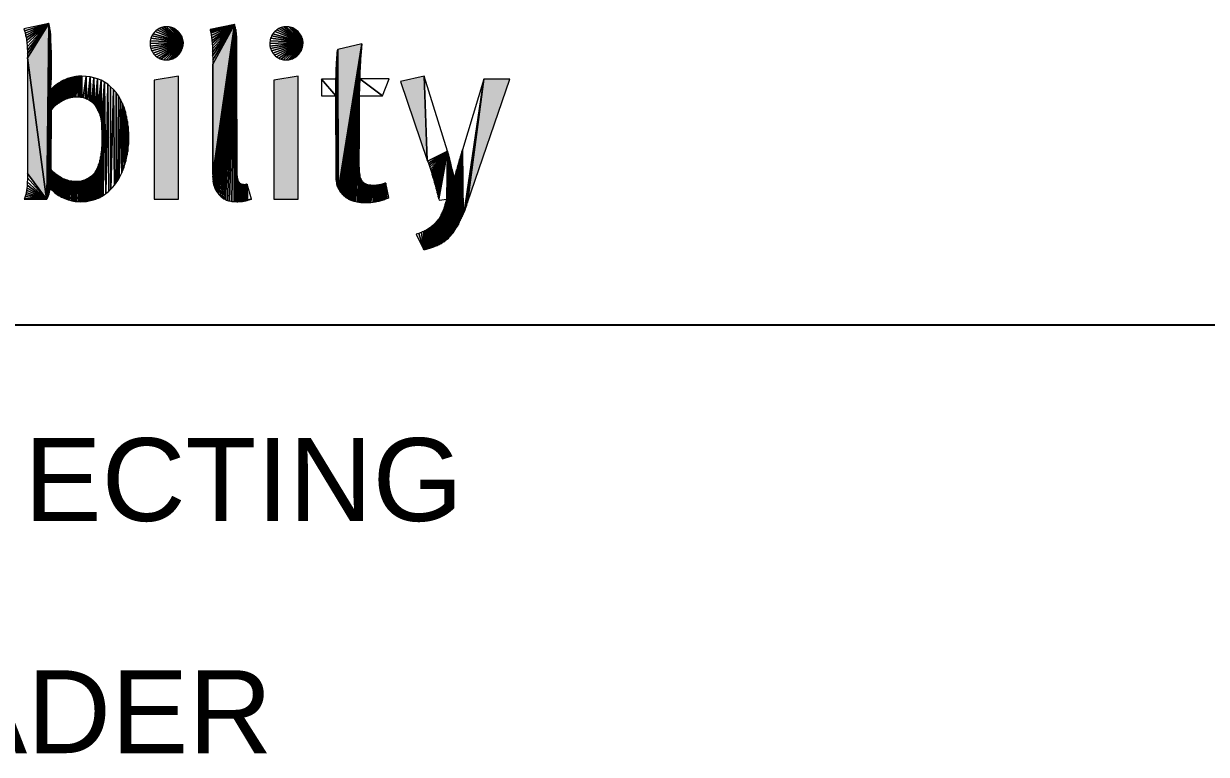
# Model space of a CAD drawing. Header units: inches. Extents: x 0 to 841, y 0 to 594.
# Drawn here: x 773.41 to 809.07, y 45.96 to 68 of the extents above; entities that cross this region are included whole.
import ezdxf

# ---------------------------------------------------------------- set-up
doc = ezdxf.new("R2010")
doc.units = ezdxf.units.IN
doc.header["$MEASUREMENT"] = 0
for name, color, linetype in [('BG 0', 7, 'Continuous'), ('BG Border', 7, 'Continuous'), ('FRAME', 7, 'Continuous')]:
    doc.layers.add(name, color=color, linetype=linetype)
doc.styles.add('Arial', font='arial.ttf')

msp = doc.modelspace()

# ---------------------------------------------------------------- hatches: boundary and pattern name
at = {"layer": 'BG 0', "linetype": 'Continuous'}
for points in [[(774.103, 62.701), (774.107, 62.708), (774.168, 67.997), (773.527, 66.966)], [(779.766, 67.975), (779.111, 66.779), (779.111, 63.49), (779.112, 63.446)], [(783.607, 67.384), (782.879, 67.218), (782.89, 63.047), (782.902, 63.021)], [(774.103, 62.701), (773.527, 66.966), (773.527, 63.551), (773.527, 63.48)], [(778.08, 66.412), (777.345, 66.296), (777.345, 62.701), (778.08, 62.701)], [(781.69, 66.412), (780.955, 66.296), (780.955, 62.701), (781.69, 62.701)], [(785.581, 63.883), (785.487, 66.412), (784.774, 66.253)], [(787.288, 66.318), (786.798, 62.6), (788.074, 66.318)]]:
    msp.add_hatch(color=7, dxfattribs=at).paths.add_polyline_path(points)

# ---------------------------------------------------------------- linework, layer by layer
at = {"layer": 'BG 0', "color": 7, "linetype": 'Continuous', "lineweight": 5}
for p, q in [((774.18, 67.924), (774.179, 62.914)), ((774.188, 67.873), (774.188, 62.95)), ((774.191, 62.96), (774.191, 67.856)), ((774.194, 67.84), (774.193, 62.976)), ((774.196, 62.994), (774.197, 67.824)), ((774.197, 67.824), (774.197, 63.006)), ((774.216, 67.697), (774.218, 66.001)), ((774.219, 66.001), (774.218, 67.681)), ((774.221, 66.007), (774.219, 67.665)), ((774.222, 66.015), (774.221, 67.644)), ((774.224, 66.023), (774.222, 67.622)), ((774.225, 66.033), (774.224, 67.6)), ((774.227, 66.044), (774.225, 67.578)), ((774.228, 66.056), (774.226, 67.556)), ((774.23, 66.069), (774.228, 67.534)), ((774.231, 66.084), (774.229, 67.512)), ((774.232, 66.099), (774.231, 67.49)), ((774.234, 66.116), (774.232, 67.468)), ((774.235, 66.134), (774.234, 67.445)), ((774.236, 66.151), (774.235, 67.423)), ((774.237, 66.169), (774.236, 67.4)), ((779.838, 62.629), (779.835, 67.423)), ((774.238, 66.188), (774.237, 67.376)), ((774.239, 66.206), (774.238, 67.352)), ((774.239, 66.225), (774.239, 67.327)), ((774.24, 66.244), (774.239, 67.302)), ((774.24, 66.264), (774.24, 67.277)), ((774.24, 66.283), (774.24, 67.251)), ((774.24, 66.303), (774.24, 67.224)), ((774.24, 67.197), (774.24, 66.306)), ((774.24, 67.197), (774.24, 66.312)), ((774.24, 67.197), (774.24, 66.319)), ((774.24, 67.197), (774.24, 66.325)), ((774.24, 67.197), (774.24, 66.332)), ((774.24, 67.197), (774.24, 66.339)), ((774.24, 67.197), (774.24, 66.346)), ((774.24, 67.197), (774.24, 66.353)), ((774.24, 67.197), (774.24, 66.359)), ((774.24, 67.197), (774.24, 66.365)), ((779.838, 62.629), (779.836, 67.308)), ((779.838, 62.629), (779.838, 67.186)), ((779.838, 62.629), (779.838, 67.058)), ((783.607, 67.384), (783.026, 62.848)), ((783.593, 67.276), (783.566, 66.912)), ((783.593, 67.276), (783.57, 66.963)), ((783.593, 67.269), (783.572, 66.988)), ((783.593, 67.269), (783.577, 67.038)), ((783.593, 67.269), (783.581, 67.087)), ((783.593, 67.269), (783.584, 67.135)), ((783.593, 67.269), (783.588, 67.181)), ((783.589, 67.203), (783.593, 67.269)), ((783.593, 67.262), (783.591, 67.226)), ((783.607, 67.384), (783.596, 67.298)), ((783.607, 67.384), (783.598, 67.312)), ((783.607, 67.384), (783.601, 67.326)), ((783.607, 67.384), (783.603, 67.34)), ((783.607, 67.384), (783.605, 67.354)), ((783.607, 67.384), (783.606, 67.366)), ((779.111, 63.49), (779.111, 66.779)), ((779.838, 62.629), (779.838, 66.923)), ((783.563, 66.861), (783.28, 62.676)), ((783.307, 62.667), (783.558, 66.783)), ((783.553, 66.714), (783.307, 62.667)), ((783.558, 66.783), (783.555, 66.736)), ((782.829, 63.455), (782.828, 66.367)), ((782.829, 66.433), (782.829, 63.455)), ((782.829, 63.455), (782.829, 66.388)), ((782.83, 66.48), (782.831, 63.393)), ((782.831, 66.53), (782.831, 63.393)), ((782.832, 66.582), (782.834, 63.334)), ((782.834, 66.634), (782.834, 63.334)), ((783.551, 66.67), (783.336, 62.658)), ((783.549, 66.626), (783.366, 62.649)), ((783.548, 66.604), (783.366, 62.649)), ((783.426, 62.634), (783.545, 66.538)), ((783.527, 65.821), (783.544, 66.472)), ((783.543, 66.43), (783.527, 65.821)), ((783.542, 66.39), (783.527, 65.821)), ((774.299, 66.076), (774.298, 65.46)), ((774.311, 66.087), (774.309, 65.472)), ((774.317, 66.093), (774.314, 65.481)), ((774.323, 66.099), (774.32, 65.488)), ((782.829, 63.455), (782.828, 65.821)), ((779.839, 63.607), (779.854, 62.629)), ((779.841, 63.561), (779.854, 62.629)), ((780.146, 62.669), (780.144, 63.155)), ((780.278, 62.708), (780.171, 62.676)), ((780.278, 62.708), (780.187, 62.681)), ((780.278, 62.708), (780.203, 62.685)), ((780.278, 62.708), (780.219, 62.69)), ((780.278, 62.708), (780.236, 62.695)), ((780.278, 62.708), (780.252, 62.7))]:
    msp.add_line(p, q, dxfattribs=at)
for points in [[(774.168, 67.997), (773.412, 67.838), (773.423, 67.809), (773.433, 67.778)], [(774.168, 67.997), (773.433, 67.778), (773.444, 67.746), (773.453, 67.712)], [(774.168, 67.997), (773.453, 67.712), (773.462, 67.678), (773.47, 67.642)], [(774.168, 67.997), (773.47, 67.642), (773.478, 67.605), (773.485, 67.566)], [(774.168, 67.997), (773.485, 67.566), (773.492, 67.526), (773.498, 67.485)], [(774.168, 67.997), (773.498, 67.485), (773.503, 67.442), (773.508, 67.397)], [(774.168, 67.997), (773.508, 67.397), (773.513, 67.351), (773.516, 67.302)], [(774.168, 67.997), (773.516, 67.302), (773.52, 67.251), (773.522, 67.198)], [(774.168, 67.997), (773.522, 67.198), (773.524, 67.143), (773.526, 67.086)], [(774.168, 67.997), (773.526, 67.086), (773.527, 67.027), (773.527, 66.966)], [(774.103, 62.701), (774.107, 62.708), (774.168, 67.997), (773.527, 66.966)], [(774.168, 67.997), (774.107, 62.708), (774.111, 62.715), (774.115, 62.722)], [(774.168, 67.997), (774.115, 62.722), (774.119, 62.729), (774.122, 62.735)], [(774.168, 67.997), (774.122, 62.735), (774.125, 62.742), (774.128, 62.748)], [(774.168, 67.997), (774.128, 62.748), (774.131, 62.754), (774.133, 62.76)], [(774.168, 67.997), (774.133, 62.76), (774.136, 62.766), (774.138, 62.772)], [(774.168, 67.997), (774.138, 62.772), (774.14, 62.777), (774.142, 62.783)], [(774.168, 67.997), (774.142, 62.783), (774.144, 62.789), (774.146, 62.795)], [(774.168, 67.997), (774.146, 62.795), (774.147, 62.8), (774.149, 62.806)], [(774.168, 67.997), (774.149, 62.806), (774.151, 62.812), (774.152, 62.818)], [(774.168, 67.997), (774.152, 62.818), (774.154, 62.823), (774.156, 62.828)], [(774.168, 67.997), (774.156, 62.828), (774.159, 62.832), (774.161, 62.837)], [(774.168, 67.997), (774.161, 62.837), (774.163, 62.842), (774.165, 62.847)], [(774.165, 62.847), (774.167, 62.852), (774.169, 62.857), (774.168, 67.997)], [(774.168, 67.997), (774.169, 62.857), (774.17, 62.863), (774.171, 67.978)], [(774.17, 62.863), (774.171, 62.868), (774.172, 62.874), (774.171, 67.978)], [(774.171, 67.978), (774.172, 62.874), (774.172, 62.88), (774.174, 67.96)], [(774.172, 62.88), (774.173, 62.885), (774.174, 62.891), (774.174, 67.96)], [(774.174, 67.96), (774.174, 62.891), (774.175, 62.897), (774.177, 67.942)], [(774.175, 62.897), (774.176, 62.903), (774.177, 62.908), (774.177, 67.942)], [(774.177, 67.942), (774.177, 62.908), (774.178, 62.914), (774.18, 67.924)], [(774.182, 67.907), (774.18, 67.924), (774.18, 62.92), (774.181, 62.926)], [(774.182, 67.907), (774.181, 62.926), (774.182, 62.932), (774.184, 62.936)], [(774.182, 67.907), (774.184, 62.936), (774.185, 67.889)], [(774.184, 62.936), (774.185, 62.94), (774.186, 62.945), (774.185, 67.889)], [(774.185, 67.889), (774.186, 62.945), (774.188, 62.95), (774.188, 67.873)], [(774.191, 67.856), (774.188, 67.873), (774.189, 62.955), (774.19, 62.96)], [(774.194, 67.84), (774.191, 67.856), (774.192, 62.971), (774.193, 62.976)], [(774.197, 67.824), (774.194, 67.84), (774.194, 62.988), (774.195, 62.994)], [(774.2, 67.808), (774.197, 67.824), (774.198, 63.013), (774.199, 63.019)], [(774.2, 67.808), (774.199, 63.019), (774.2, 63.026), (774.202, 67.792)], [(774.2, 63.026), (774.201, 63.033), (774.203, 63.04), (774.202, 67.792)], [(774.202, 67.792), (774.203, 63.04), (774.204, 63.047), (774.205, 67.776)], [(774.235, 63.01), (774.207, 67.76), (774.205, 67.776), (774.204, 63.047)], [(774.235, 63.01), (774.224, 66.007), (774.218, 66.001), (774.207, 67.76)], [(774.218, 66.001), (774.212, 67.729), (774.209, 67.744), (774.207, 67.76)], [(778.216, 67.44), (777.371, 67.755), (777.343, 67.725), (777.317, 67.694)], [(778.216, 67.44), (777.432, 67.808), (777.401, 67.783), (777.371, 67.755)], [(778.216, 67.44), (777.497, 67.85), (777.464, 67.831), (777.432, 67.808)], [(778.216, 67.44), (777.567, 67.879), (777.532, 67.866), (777.497, 67.85)], [(778.216, 67.44), (777.642, 67.897), (777.604, 67.89), (777.567, 67.879)], [(778.216, 67.44), (777.72, 67.903), (777.68, 67.901), (777.642, 67.897)], [(778.216, 67.44), (777.801, 67.897), (777.761, 67.901), (777.72, 67.903)], [(778.216, 67.44), (777.877, 67.879), (777.84, 67.89), (777.801, 67.897)], [(778.216, 67.44), (777.947, 67.85), (777.913, 67.866), (777.877, 67.879)], [(778.216, 67.44), (778.013, 67.808), (777.981, 67.831), (777.947, 67.85)], [(778.216, 67.44), (778.073, 67.755), (778.044, 67.783), (778.013, 67.808)], [(778.216, 67.44), (778.125, 67.694), (778.1, 67.725), (778.073, 67.755)], [(779.766, 67.975), (779.031, 67.817), (779.033, 67.811), (779.034, 67.805)], [(779.766, 67.975), (779.034, 67.805), (779.036, 67.799), (779.037, 67.793)], [(779.766, 67.975), (779.037, 67.793), (779.039, 67.788), (779.04, 67.782)], [(779.766, 67.975), (779.04, 67.782), (779.041, 67.776), (779.043, 67.77)], [(779.766, 67.975), (779.043, 67.77), (779.044, 67.765), (779.046, 67.759)], [(779.766, 67.975), (779.046, 67.759), (779.047, 67.753), (779.048, 67.748)], [(779.766, 67.975), (779.048, 67.748), (779.049, 67.742), (779.05, 67.737)], [(779.766, 67.975), (779.05, 67.737), (779.051, 67.732), (779.052, 67.727)], [(779.766, 67.975), (779.052, 67.727), (779.052, 67.722), (779.053, 67.717)], [(779.766, 67.975), (779.053, 67.717), (779.053, 67.713), (779.053, 67.708)], [(779.766, 67.975), (779.053, 67.708), (779.06, 67.672), (779.066, 67.635)], [(779.766, 67.975), (779.066, 67.635), (779.072, 67.598), (779.078, 67.56)], [(779.766, 67.975), (779.078, 67.56), (779.083, 67.522), (779.087, 67.483)], [(779.766, 67.975), (779.087, 67.483), (779.091, 67.444), (779.095, 67.404)], [(779.766, 67.975), (779.095, 67.404), (779.097, 67.364), (779.1, 67.323)], [(779.766, 67.975), (779.1, 67.323), (779.102, 67.281), (779.104, 67.236)], [(779.766, 67.975), (779.104, 67.236), (779.105, 67.188), (779.107, 67.137)], [(779.766, 67.975), (779.107, 67.137), (779.108, 67.084), (779.109, 67.029)], [(779.766, 67.975), (779.109, 67.029), (779.11, 66.97), (779.11, 66.909)], [(779.766, 67.975), (779.11, 66.909), (779.11, 66.845), (779.111, 66.779)], [(779.766, 67.975), (779.111, 66.779), (779.111, 63.49), (779.112, 63.446)], [(779.766, 67.975), (779.112, 63.446), (779.113, 63.404), (779.115, 63.364)], [(779.766, 67.975), (779.115, 63.364), (779.117, 63.327), (779.12, 63.292)], [(779.766, 67.975), (779.12, 63.292), (779.123, 63.259), (779.127, 63.228)], [(779.766, 67.975), (779.127, 63.228), (779.131, 63.199), (779.136, 63.173)], [(779.766, 67.975), (779.136, 63.173), (779.141, 63.148), (779.147, 63.124)], [(779.766, 67.975), (779.147, 63.124), (779.154, 63.1), (779.161, 63.077)], [(779.766, 67.975), (779.161, 63.077), (779.169, 63.055), (779.178, 63.033)], [(779.766, 67.975), (779.178, 63.033), (779.187, 63.012), (779.197, 62.992)], [(779.766, 67.975), (779.197, 62.992), (779.207, 62.972), (779.219, 62.953)], [(779.766, 67.975), (779.219, 62.953), (779.222, 62.95), (779.224, 62.948)], [(779.766, 67.975), (779.224, 62.948), (779.227, 62.945), (779.229, 62.942)], [(779.766, 67.975), (779.229, 62.942), (779.231, 62.94), (779.233, 62.937)], [(779.766, 67.975), (779.233, 62.937), (779.235, 62.935), (779.237, 62.932)], [(779.766, 67.975), (779.237, 62.932), (779.239, 62.93), (779.24, 62.928)], [(779.766, 67.975), (779.24, 62.928), (779.242, 62.926), (779.243, 62.923)], [(779.766, 67.975), (779.243, 62.923), (779.245, 62.921), (779.246, 62.919)], [(779.766, 67.975), (779.246, 62.919), (779.248, 62.916), (779.249, 62.914)], [(779.766, 67.975), (779.249, 62.914), (779.25, 62.911), (779.252, 62.908)], [(779.766, 67.975), (779.252, 62.908), (779.253, 62.906), (779.255, 62.903)], [(779.766, 67.975), (779.255, 62.903), (779.277, 62.873), (779.299, 62.846)], [(779.766, 67.975), (779.299, 62.846), (779.322, 62.82), (779.346, 62.796)], [(779.766, 67.975), (779.346, 62.796), (779.37, 62.774), (779.395, 62.754)], [(779.766, 67.975), (779.395, 62.754), (779.42, 62.735), (779.446, 62.718)], [(779.766, 67.975), (779.446, 62.718), (779.473, 62.703), (779.5, 62.69)], [(779.766, 67.975), (779.5, 62.69), (779.528, 62.679), (779.557, 62.668)], [(779.766, 67.975), (779.557, 62.668), (779.588, 62.659), (779.62, 62.651)], [(779.766, 67.975), (779.62, 62.651), (779.653, 62.644), (779.687, 62.639)], [(779.766, 67.975), (779.687, 62.639), (779.723, 62.634), (779.76, 62.631)], [(779.799, 62.63), (779.766, 67.975), (779.76, 62.631)], [(779.799, 62.63), (779.787, 67.9), (779.777, 67.938), (779.766, 67.975)], [(779.799, 62.63), (779.804, 67.818), (779.796, 67.859), (779.787, 67.9)], [(779.838, 62.629), (779.804, 67.818), (779.799, 62.63)], [(779.838, 62.629), (779.817, 67.729), (779.811, 67.774), (779.804, 67.818)], [(781.825, 67.44), (780.98, 67.755), (780.952, 67.725), (780.927, 67.694)], [(781.825, 67.44), (781.042, 67.808), (781.01, 67.783), (780.98, 67.755)], [(781.825, 67.44), (781.107, 67.85), (781.074, 67.831), (781.042, 67.808)], [(781.825, 67.44), (781.177, 67.879), (781.142, 67.866), (781.107, 67.85)], [(781.825, 67.44), (781.251, 67.897), (781.214, 67.89), (781.177, 67.879)], [(781.825, 67.44), (781.33, 67.903), (781.29, 67.901), (781.251, 67.897)], [(781.825, 67.44), (781.411, 67.897), (781.371, 67.901), (781.33, 67.903)], [(781.825, 67.44), (781.487, 67.879), (781.449, 67.89), (781.411, 67.897)], [(781.825, 67.44), (781.557, 67.85), (781.523, 67.866), (781.487, 67.879)], [(781.825, 67.44), (781.623, 67.808), (781.59, 67.831), (781.557, 67.85)], [(781.825, 67.44), (781.683, 67.755), (781.653, 67.783), (781.623, 67.808)], [(781.825, 67.44), (781.735, 67.694), (781.71, 67.725), (781.683, 67.755)], [(774.218, 66.001), (774.215, 67.697), (774.214, 67.713), (774.212, 67.729)], [(778.216, 67.44), (777.229, 67.48), (777.224, 67.44), (777.223, 67.399)], [(778.216, 67.44), (777.223, 67.399), (777.224, 67.359), (777.229, 67.32)], [(778.216, 67.44), (777.247, 67.556), (777.236, 67.518), (777.229, 67.48)], [(778.216, 67.44), (777.229, 67.32), (777.236, 67.282), (777.246, 67.246)], [(778.216, 67.44), (777.246, 67.246), (777.259, 67.21), (777.275, 67.176)], [(778.216, 67.44), (777.276, 67.627), (777.26, 67.592), (777.247, 67.556)], [(778.216, 67.44), (777.275, 67.176), (777.294, 67.143), (777.315, 67.11)], [(778.216, 67.44), (777.317, 67.694), (777.295, 67.661), (777.276, 67.627)], [(778.216, 67.44), (777.315, 67.11), (777.34, 67.079), (777.367, 67.049)], [(778.216, 67.44), (777.367, 67.049), (777.396, 67.021), (777.427, 66.996)], [(778.216, 67.44), (777.427, 66.996), (777.459, 66.974), (777.492, 66.955)], [(778.216, 67.44), (777.492, 66.955), (777.526, 66.938), (777.561, 66.925)], [(778.216, 67.44), (777.561, 66.925), (777.597, 66.915), (777.634, 66.907)], [(778.216, 67.44), (777.634, 66.907), (777.673, 66.903), (777.713, 66.901)], [(778.216, 67.44), (777.713, 66.901), (777.754, 66.903), (777.794, 66.907)], [(778.216, 67.44), (777.794, 66.907), (777.833, 66.915), (777.87, 66.925)], [(778.216, 67.44), (777.87, 66.925), (777.906, 66.938), (777.942, 66.955)], [(778.216, 67.44), (777.942, 66.955), (777.975, 66.974), (778.008, 66.996)], [(778.216, 67.44), (778.008, 66.996), (778.039, 67.021), (778.069, 67.049)], [(778.216, 67.44), (778.069, 67.049), (778.098, 67.079), (778.123, 67.11)], [(778.216, 67.44), (778.123, 67.11), (778.145, 67.143), (778.164, 67.176)], [(778.216, 67.44), (778.165, 67.627), (778.147, 67.661), (778.125, 67.694)], [(778.216, 67.44), (778.164, 67.176), (778.18, 67.21), (778.194, 67.246)], [(778.216, 67.44), (778.194, 67.556), (778.181, 67.592), (778.165, 67.627)], [(778.216, 67.44), (778.211, 67.48), (778.204, 67.518), (778.194, 67.556)], [(778.216, 67.44), (778.194, 67.246), (778.204, 67.282), (778.211, 67.32)], [(778.216, 67.44), (778.211, 67.32), (778.216, 67.359), (778.217, 67.399)], [(779.838, 62.629), (779.826, 67.634), (779.822, 67.682), (779.817, 67.729)], [(779.838, 62.629), (779.831, 67.532), (779.829, 67.584), (779.826, 67.634)], [(779.838, 62.629), (779.834, 67.423), (779.833, 67.478), (779.831, 67.532)], [(781.825, 67.44), (780.839, 67.48), (780.834, 67.44), (780.833, 67.399)], [(781.825, 67.44), (780.833, 67.399), (780.834, 67.359), (780.838, 67.32)], [(781.825, 67.44), (780.838, 67.32), (780.846, 67.282), (780.856, 67.246)], [(781.825, 67.44), (780.856, 67.556), (780.846, 67.518), (780.839, 67.48)], [(781.825, 67.44), (780.886, 67.627), (780.87, 67.592), (780.856, 67.556)], [(781.825, 67.44), (780.856, 67.246), (780.869, 67.21), (780.885, 67.176)], [(781.825, 67.44), (780.885, 67.176), (780.903, 67.143), (780.925, 67.11)], [(781.825, 67.44), (780.927, 67.694), (780.905, 67.661), (780.886, 67.627)], [(781.825, 67.44), (780.925, 67.11), (780.949, 67.079), (780.977, 67.049)], [(781.825, 67.44), (780.977, 67.049), (781.006, 67.021), (781.037, 66.996)], [(781.825, 67.44), (781.037, 66.996), (781.068, 66.974), (781.101, 66.955)], [(781.825, 67.44), (781.101, 66.955), (781.135, 66.938), (781.17, 66.925)], [(781.825, 67.44), (781.17, 66.925), (781.207, 66.915), (781.244, 66.907)], [(781.825, 67.44), (781.244, 66.907), (781.283, 66.903), (781.323, 66.901)], [(781.825, 67.44), (781.323, 66.901), (781.364, 66.903), (781.404, 66.907)], [(781.825, 67.44), (781.404, 66.907), (781.442, 66.915), (781.48, 66.925)], [(781.825, 67.44), (781.48, 66.925), (781.516, 66.938), (781.551, 66.955)], [(781.825, 67.44), (781.551, 66.955), (781.585, 66.974), (781.618, 66.996)], [(781.825, 67.44), (781.618, 66.996), (781.649, 67.021), (781.679, 67.049)], [(781.825, 67.44), (781.679, 67.049), (781.707, 67.079), (781.732, 67.11)], [(781.825, 67.44), (781.732, 67.11), (781.755, 67.143), (781.774, 67.176)], [(781.825, 67.44), (781.775, 67.627), (781.756, 67.661), (781.735, 67.694)], [(781.825, 67.44), (781.774, 67.176), (781.79, 67.21), (781.803, 67.246)], [(781.825, 67.44), (781.804, 67.556), (781.791, 67.592), (781.775, 67.627)], [(781.825, 67.44), (781.803, 67.246), (781.814, 67.282), (781.821, 67.32)], [(781.825, 67.44), (781.821, 67.48), (781.814, 67.518), (781.804, 67.556)], [(781.825, 67.44), (781.821, 67.32), (781.825, 67.359), (781.827, 67.399)], [(782.858, 63.144), (782.859, 67.048), (782.857, 67.028), (782.856, 67.007)], [(782.868, 63.107), (782.86, 67.069), (782.859, 67.048), (782.858, 63.144)], [(782.868, 63.107), (782.864, 67.108), (782.862, 67.089), (782.86, 67.069)], [(782.868, 63.107), (782.868, 67.146), (782.866, 67.128), (782.864, 67.108)], [(782.878, 63.075), (782.871, 67.165), (782.868, 67.146), (782.868, 63.107)], [(782.878, 63.075), (782.876, 67.201), (782.873, 67.183), (782.871, 67.165)], [(782.878, 63.075), (782.89, 63.047), (782.879, 67.218), (782.876, 67.201)], [(783.607, 67.384), (782.879, 67.218), (782.89, 63.047), (782.902, 63.021)], [(783.607, 67.384), (782.902, 63.021), (782.915, 62.997), (782.929, 62.973)], [(783.607, 67.384), (782.929, 62.973), (782.944, 62.95), (782.959, 62.928)], [(783.607, 67.384), (782.959, 62.928), (782.975, 62.907), (782.991, 62.886)], [(783.607, 67.384), (782.991, 62.886), (783.008, 62.867), (783.026, 62.848)], [(783.595, 67.291), (783.026, 62.848), (783.045, 62.831), (783.047, 62.828)], [(783.595, 67.291), (783.047, 62.828), (783.05, 62.825), (783.053, 62.822)], [(783.595, 67.291), (783.053, 62.822), (783.057, 62.819), (783.06, 62.816)], [(783.595, 67.291), (783.06, 62.816), (783.063, 62.813), (783.066, 62.81)], [(783.595, 67.291), (783.066, 62.81), (783.07, 62.808), (783.073, 62.805)], [(783.595, 67.291), (783.073, 62.805), (783.077, 62.802), (783.081, 62.799)], [(783.595, 67.291), (783.081, 62.799), (783.084, 62.796), (783.087, 62.793)], [(783.595, 67.291), (783.087, 62.793), (783.091, 62.79)], [(783.594, 67.283), (783.595, 67.291), (783.091, 62.79), (783.094, 62.787)], [(783.594, 67.283), (783.094, 62.787), (783.097, 62.785), (783.1, 62.782)], [(783.594, 67.283), (783.1, 62.782), (783.103, 62.779), (783.106, 62.776)], [(783.594, 67.283), (783.106, 62.776), (783.109, 62.773), (783.126, 62.759)], [(783.594, 67.283), (783.126, 62.759), (783.144, 62.745), (783.163, 62.732)], [(783.594, 67.283), (783.163, 62.732), (783.184, 62.72)], [(783.593, 67.276), (783.594, 67.283), (783.184, 62.72), (783.206, 62.708)], [(783.593, 67.276), (783.206, 62.708), (783.229, 62.697), (783.566, 66.912)], [(774.103, 62.701), (773.527, 66.966), (773.527, 63.551), (773.527, 63.48)], [(782.838, 63.28), (782.836, 66.687), (782.835, 66.661), (782.834, 66.634)], [(782.838, 63.28), (782.839, 66.741), (782.838, 66.714), (782.836, 66.687)], [(782.844, 63.231), (782.839, 66.741), (782.838, 63.28)], [(782.844, 63.231), (782.841, 66.795), (782.84, 66.768), (782.839, 66.741)], [(782.844, 63.231), (782.844, 66.842), (782.843, 66.822), (782.841, 66.795)], [(782.85, 63.185), (782.846, 66.863), (782.844, 66.842), (782.844, 63.231)], [(782.85, 63.185), (782.849, 66.904), (782.847, 66.883), (782.846, 66.863)], [(782.85, 63.185), (782.851, 66.945), (782.85, 66.924), (782.849, 66.904)], [(782.858, 63.144), (782.853, 66.965), (782.851, 66.945), (782.85, 63.185)], [(782.858, 63.144), (782.856, 67.007), (782.854, 66.986), (782.853, 66.965)], [(783.566, 66.912), (783.229, 62.697), (783.254, 62.686), (783.564, 66.886)], [(783.28, 62.676), (783.562, 66.861), (783.564, 66.886), (783.254, 62.686)], [(783.558, 66.783), (783.559, 66.809), (783.28, 62.676), (783.307, 62.667)], [(783.551, 66.67), (783.552, 66.692), (783.307, 62.667), (783.336, 62.658)], [(774.691, 66.324), (774.69, 65.729), (774.709, 65.737), (774.73, 66.339)], [(774.709, 65.737), (774.73, 65.744), (774.75, 65.751), (774.73, 66.339)], [(774.73, 66.339), (774.75, 65.751), (774.77, 65.757), (774.769, 66.353)], [(774.769, 66.353), (774.77, 65.757), (774.791, 65.763), (774.81, 66.365)], [(774.81, 66.365), (774.791, 65.763), (774.812, 65.769)], [(774.851, 66.376), (774.81, 66.365), (774.812, 65.769), (774.834, 65.773)], [(774.851, 66.376), (774.834, 65.773), (774.855, 65.778), (774.893, 66.386)], [(774.855, 65.778), (774.877, 65.782), (774.898, 65.785), (774.893, 66.386)], [(774.893, 66.386), (774.898, 65.785), (774.921, 65.787), (774.935, 66.394)], [(774.935, 66.394), (774.921, 65.787), (774.943, 65.789)], [(774.979, 66.4), (774.935, 66.394), (774.943, 65.789), (774.965, 65.791)], [(774.979, 66.4), (774.965, 65.791), (774.988, 65.792), (775.024, 66.405)], [(774.988, 65.792), (775.011, 65.792), (775.051, 65.791), (775.024, 66.405)], [(775.024, 66.405), (775.051, 65.791), (775.09, 65.788), (775.069, 66.409)], [(775.069, 66.409), (775.09, 65.788), (775.128, 65.784), (775.115, 66.411)], [(775.115, 66.411), (775.128, 65.784), (775.166, 65.777), (775.162, 66.412)], [(775.291, 66.407), (775.162, 66.412), (775.166, 65.777), (775.203, 65.769)], [(775.291, 66.407), (775.203, 65.769), (775.239, 65.759), (775.274, 65.748)], [(775.291, 66.407), (775.274, 65.748), (775.308, 65.734)], [(775.414, 66.392), (775.291, 66.407), (775.308, 65.734), (775.342, 65.719)], [(775.414, 66.392), (775.342, 65.719), (775.375, 65.702), (775.407, 65.683)], [(775.414, 66.392), (775.407, 65.683), (775.437, 65.662)], [(775.531, 66.367), (775.414, 66.392), (775.437, 65.662), (775.466, 65.639)], [(775.531, 66.367), (775.466, 65.639), (775.494, 65.614), (775.52, 65.587)], [(775.531, 66.367), (775.52, 65.587), (775.545, 65.559)], [(775.642, 66.333), (775.531, 66.367), (775.545, 65.559), (775.568, 65.528)], [(775.642, 66.333), (775.568, 65.528), (775.59, 65.495), (775.611, 65.461)], [(775.642, 66.333), (775.611, 65.461), (775.631, 65.424), (775.634, 65.419)], [(775.642, 66.333), (775.634, 65.419), (775.636, 65.413), (775.639, 65.408)], [(775.642, 66.333), (775.639, 65.408), (775.642, 65.403), (775.644, 65.397)], [(775.749, 66.288), (775.642, 66.333), (775.644, 65.397), (775.647, 65.392)], [(778.08, 66.412), (777.345, 66.296), (777.345, 62.701), (778.08, 62.701)], [(781.69, 66.412), (780.955, 66.296), (780.955, 62.701), (781.69, 62.701)], [(782.831, 63.393), (782.829, 66.433), (782.829, 63.455)], [(782.834, 63.334), (782.831, 66.53), (782.831, 63.393)], [(782.838, 63.28), (782.834, 66.634), (782.834, 63.334)], [(783.549, 66.626), (783.55, 66.648), (783.336, 62.658), (783.366, 62.649)], [(783.396, 62.642), (783.546, 66.56), (783.547, 66.582), (783.366, 62.649)], [(783.426, 62.634), (783.545, 66.538), (783.546, 66.56), (783.396, 62.642)], [(783.527, 65.821), (783.543, 66.472), (783.544, 66.494), (783.426, 62.634)], [(783.527, 65.821), (784.233, 65.821), (783.542, 66.332), (783.542, 66.351)], [(783.542, 66.332), (784.233, 65.821), (784.435, 66.332)], [(785.581, 63.883), (785.487, 66.412), (784.774, 66.253)], [(786.186, 64.149), (785.487, 66.412), (785.581, 63.883), (785.592, 63.851)], [(774.235, 63.01), (774.236, 66.018), (774.23, 66.012), (774.224, 66.007)], [(774.24, 65.388), (774.236, 66.018), (774.235, 63.01), (774.24, 63.594)], [(774.244, 65.393), (774.242, 66.024), (774.236, 66.018), (774.24, 65.388)], [(774.248, 65.397), (774.248, 66.03), (774.242, 66.024), (774.244, 65.393)], [(774.254, 66.035), (774.248, 66.03), (774.248, 65.397), (774.252, 65.401)], [(774.254, 66.035), (774.252, 65.401), (774.256, 65.405), (774.261, 66.041)], [(774.256, 65.405), (774.259, 65.409), (774.262, 65.413), (774.261, 66.041)], [(774.261, 66.041), (774.262, 65.413), (774.265, 65.417), (774.267, 66.047)], [(774.267, 66.047), (774.265, 65.417), (774.268, 65.421)], [(774.273, 66.053), (774.267, 66.047), (774.268, 65.421), (774.27, 65.424)], [(774.273, 66.053), (774.27, 65.424), (774.273, 65.428), (774.275, 65.432)], [(774.28, 66.058), (774.273, 66.053), (774.275, 65.432), (774.277, 65.435)], [(774.28, 66.058), (774.277, 65.435), (774.279, 65.439), (774.282, 65.442)], [(774.28, 66.058), (774.282, 65.442), (774.286, 66.064)], [(774.282, 65.442), (774.284, 65.445), (774.287, 65.448), (774.286, 66.064)], [(774.286, 66.064), (774.287, 65.448), (774.289, 65.452), (774.293, 66.07)], [(774.289, 65.452), (774.292, 65.455), (774.295, 65.458), (774.293, 66.07)], [(774.293, 66.07), (774.295, 65.458), (774.298, 65.46), (774.299, 66.076)], [(774.305, 66.082), (774.299, 66.076), (774.299, 65.462), (774.301, 65.464)], [(774.305, 66.082), (774.301, 65.464), (774.302, 65.465), (774.304, 65.467)], [(774.304, 65.467), (774.305, 65.469), (774.306, 65.47), (774.305, 66.082)], [(774.305, 66.082), (774.306, 65.47), (774.308, 65.472), (774.311, 66.087)], [(774.309, 65.474), (774.311, 65.476), (774.312, 65.478), (774.311, 66.087)], [(774.311, 66.087), (774.312, 65.478), (774.314, 65.481), (774.317, 66.093)], [(774.315, 65.483), (774.316, 65.485), (774.318, 65.487), (774.317, 66.093)], [(774.317, 66.093), (774.318, 65.487), (774.319, 65.488), (774.323, 66.099)], [(774.321, 65.49), (774.322, 65.492), (774.324, 65.493), (774.323, 66.099)], [(774.323, 66.099), (774.324, 65.493), (774.325, 65.495), (774.329, 66.105)], [(774.325, 65.495), (774.327, 65.497), (774.331, 65.501), (774.329, 66.105)], [(774.329, 66.105), (774.331, 65.501), (774.335, 65.505), (774.335, 66.11)], [(774.335, 66.11), (774.335, 65.505), (774.34, 65.509), (774.341, 66.116)], [(774.341, 66.116), (774.34, 65.509), (774.345, 65.514)], [(774.38, 66.146), (774.341, 66.116), (774.345, 65.514), (774.35, 65.518)], [(774.38, 66.146), (774.35, 65.518), (774.355, 65.522), (774.36, 65.527)], [(774.38, 66.146), (774.36, 65.527), (774.366, 65.531), (774.371, 65.535)], [(774.38, 66.146), (774.371, 65.535), (774.377, 65.54), (774.383, 65.544)], [(774.419, 66.173), (774.38, 66.146), (774.383, 65.544), (774.389, 65.549)], [(774.419, 66.173), (774.389, 65.549), (774.396, 65.554), (774.403, 65.559)], [(774.419, 66.173), (774.403, 65.559), (774.411, 65.565), (774.419, 65.571)], [(774.458, 66.2), (774.419, 66.173), (774.419, 65.571), (774.428, 65.577)], [(774.458, 66.2), (774.428, 65.577), (774.437, 65.584), (774.446, 65.59)], [(774.458, 66.2), (774.446, 65.59), (774.456, 65.597), (774.463, 65.602)], [(774.497, 66.224), (774.458, 66.2), (774.463, 65.602), (774.47, 65.606)], [(774.497, 66.224), (774.47, 65.606), (774.478, 65.61), (774.484, 65.615)], [(774.497, 66.224), (774.484, 65.615), (774.491, 65.619), (774.498, 65.623)], [(774.536, 66.248), (774.497, 66.224), (774.498, 65.623), (774.505, 65.628)], [(774.536, 66.248), (774.505, 65.628), (774.512, 65.632), (774.518, 65.636)], [(774.536, 66.248), (774.518, 65.636), (774.525, 65.641), (774.531, 65.645)], [(774.536, 66.248), (774.531, 65.645), (774.538, 65.649)], [(774.574, 66.269), (774.536, 66.248), (774.538, 65.649), (774.544, 65.654)], [(774.574, 66.269), (774.544, 65.654), (774.551, 65.658), (774.558, 65.662)], [(774.574, 66.269), (774.558, 65.662), (774.565, 65.667)], [(774.565, 65.667), (774.572, 65.671), (774.579, 65.675), (774.574, 66.269)], [(774.574, 66.269), (774.579, 65.675), (774.586, 65.68), (774.613, 66.289)], [(774.613, 66.289), (774.586, 65.68), (774.593, 65.684)], [(774.593, 65.684), (774.612, 65.694), (774.631, 65.703), (774.613, 66.289)], [(774.613, 66.289), (774.631, 65.703), (774.65, 65.712), (774.652, 66.307)], [(774.652, 66.307), (774.65, 65.712), (774.67, 65.721)], [(774.691, 66.324), (774.652, 66.307), (774.67, 65.721), (774.69, 65.729)], [(775.749, 66.288), (775.647, 65.392), (775.649, 65.388), (775.651, 65.383)], [(775.749, 66.288), (775.651, 65.383), (775.654, 65.378), (775.656, 65.374)], [(775.749, 66.288), (775.656, 65.374), (775.658, 65.37), (775.66, 65.365)], [(775.749, 66.288), (775.66, 65.365), (775.663, 65.36), (775.665, 65.356)], [(775.749, 66.288), (775.665, 65.356), (775.668, 65.351), (775.67, 65.345)], [(775.749, 66.288), (775.67, 65.345), (775.673, 65.34), (775.675, 65.335)], [(775.749, 66.288), (775.675, 65.335), (775.678, 65.329), (775.681, 65.324)], [(775.749, 66.288), (775.681, 65.324), (775.692, 65.297), (775.703, 65.271)], [(775.749, 66.288), (775.703, 65.271), (775.712, 65.243), (775.721, 65.215)], [(775.749, 66.288), (775.721, 65.215), (775.729, 65.187), (775.736, 65.158)], [(775.749, 66.288), (775.736, 65.158), (775.742, 65.128), (775.748, 65.098)], [(775.749, 66.288), (775.748, 65.098), (775.753, 65.067)], [(775.849, 66.234), (775.749, 66.288), (775.753, 65.067), (775.757, 65.035)], [(775.849, 66.234), (775.757, 65.035), (775.76, 65.002), (775.763, 64.966)], [(775.849, 66.234), (775.763, 64.966), (775.766, 64.928), (775.768, 64.887)], [(775.849, 66.234), (775.768, 64.887), (775.77, 64.843), (775.772, 64.796)], [(775.849, 66.234), (775.772, 64.796), (775.773, 64.746), (775.774, 64.694)], [(775.849, 66.234), (775.774, 64.694), (775.775, 64.639), (775.775, 64.581)], [(775.849, 66.234), (775.775, 64.581), (775.777, 62.798), (775.813, 62.82)], [(775.849, 66.234), (775.813, 62.82), (775.849, 62.844), (775.884, 62.869)], [(775.849, 66.234), (775.884, 62.869), (775.944, 66.17)], [(775.884, 62.869), (775.919, 62.896), (775.981, 62.949), (775.944, 66.17)], [(775.944, 66.17), (775.981, 62.949), (776.04, 63.006), (776.034, 66.096)], [(776.034, 66.096), (776.04, 63.006), (776.118, 66.012)], [(776.04, 63.006), (776.096, 63.066), (776.149, 63.13), (776.118, 66.012)], [(776.118, 66.012), (776.149, 63.13), (776.199, 63.196), (776.196, 65.918)], [(782.829, 63.455), (782.828, 66.325), (782.396, 66.325), (782.828, 65.821)], [(782.828, 65.821), (782.396, 66.325), (782.396, 65.821)], [(787.288, 66.318), (786.64, 64.192), (786.663, 62.249), (786.691, 62.315)], [(787.288, 66.318), (786.691, 62.315), (786.719, 62.384), (786.746, 62.454)], [(787.288, 66.318), (786.746, 62.454), (786.772, 62.526), (786.798, 62.6)], [(787.288, 66.318), (786.798, 62.6), (788.074, 66.318)], [(776.268, 65.816), (776.196, 65.918), (776.199, 63.196), (776.246, 63.266)], [(776.268, 65.816), (776.246, 63.266), (776.29, 63.34), (776.332, 65.706)], [(776.29, 63.34), (776.332, 63.417), (776.37, 63.497), (776.332, 65.706)], [(776.332, 65.706), (776.37, 63.497), (776.405, 63.58), (776.389, 65.589)], [(783.527, 65.821), (783.426, 62.634), (783.456, 62.628), (783.487, 62.622)], [(783.527, 65.821), (783.487, 62.622), (783.517, 62.616)], [(783.517, 62.616), (783.527, 63.674), (783.527, 65.821)], [(776.389, 65.589), (776.405, 63.58), (776.438, 65.465)], [(776.405, 63.58), (776.437, 63.666), (776.466, 63.755), (776.438, 65.465)], [(776.438, 65.465), (776.466, 63.755), (776.492, 63.847), (776.48, 65.334)], [(776.48, 65.334), (776.492, 63.847), (776.514, 65.195)], [(776.492, 63.847), (776.514, 63.942), (776.532, 64.039), (776.514, 65.195)], [(776.514, 65.195), (776.532, 64.039), (776.547, 64.139), (776.54, 65.049)], [(776.54, 65.049), (776.547, 64.139), (776.559, 64.895)], [(775.777, 62.798), (775.775, 64.581), (775.774, 64.501), (775.773, 64.424)], [(776.547, 64.139), (776.559, 64.242), (776.568, 64.348), (776.559, 64.895)], [(776.559, 64.895), (776.568, 64.348), (776.573, 64.456), (776.571, 64.735)], [(776.571, 64.735), (776.573, 64.456), (776.575, 64.567)], [(775.777, 62.798), (775.766, 64.28), (775.761, 64.213), (775.755, 64.15)], [(775.777, 62.798), (775.773, 64.424), (775.77, 64.35), (775.766, 64.28)], [(786.635, 62.184), (786.663, 62.249), (786.64, 64.192), (786.626, 64.144)], [(775.704, 62.757), (775.71, 63.882), (775.698, 63.837), (775.685, 63.793)], [(775.741, 62.777), (775.71, 63.882), (775.704, 62.757)], [(775.741, 62.777), (775.731, 63.979), (775.721, 63.929), (775.71, 63.882)], [(775.741, 62.777), (775.748, 64.089), (775.74, 64.033), (775.731, 63.979)], [(775.777, 62.798), (775.755, 64.15), (775.748, 64.089), (775.741, 62.777)], [(786.186, 64.149), (785.592, 63.851), (785.603, 63.82), (785.614, 63.788)], [(786.186, 64.149), (785.614, 63.788), (785.625, 63.758), (785.636, 63.727)], [(786.186, 64.149), (785.636, 63.727), (785.646, 63.696), (785.656, 63.666)], [(786.186, 64.149), (785.656, 63.666), (785.666, 63.636), (785.676, 63.606)], [(786.186, 64.149), (785.676, 63.606), (785.685, 63.576), (785.694, 63.547)], [(786.186, 64.149), (785.694, 63.547), (785.704, 63.517), (785.713, 63.488)], [(786.186, 64.149), (785.713, 63.488), (785.722, 63.459), (785.731, 63.43)], [(786.186, 64.149), (785.731, 63.43), (785.74, 63.4), (785.749, 63.371)], [(786.186, 64.149), (785.749, 63.371), (785.758, 63.342), (785.767, 63.313)], [(786.186, 64.149), (785.767, 63.313), (785.775, 63.285), (785.784, 63.254)], [(786.186, 64.149), (785.784, 63.254), (785.792, 63.224), (785.801, 63.194)], [(786.186, 64.149), (785.801, 63.194), (785.809, 63.164), (785.818, 63.134)], [(786.186, 64.149), (785.818, 63.134), (785.826, 63.104), (785.834, 63.075)], [(786.186, 64.149), (785.834, 63.075), (785.842, 63.045), (785.85, 63.015)], [(786.186, 64.149), (785.85, 63.015), (785.858, 62.986), (785.866, 62.956)], [(786.186, 64.149), (785.866, 62.956), (785.874, 62.926), (785.882, 62.896)], [(786.186, 64.149), (785.882, 62.896), (785.889, 62.866), (785.897, 62.835)], [(786.186, 64.149), (785.897, 62.835), (785.904, 62.804), (785.912, 62.773)], [(786.186, 64.149), (785.912, 62.773), (785.919, 62.742), (785.927, 62.711)], [(786.186, 64.149), (785.927, 62.711), (785.934, 62.679), (786.171, 62.708)], [(786.186, 64.149), (786.171, 62.708), (786.179, 61.498)], [(786.216, 61.532), (786.19, 64.136), (786.186, 64.149), (786.179, 61.498)], [(786.216, 61.532), (786.199, 64.109), (786.195, 64.123), (786.19, 64.136)], [(786.216, 61.532), (786.208, 64.08), (786.203, 64.094), (786.199, 64.109)], [(786.216, 61.532), (786.216, 64.05), (786.212, 64.065), (786.208, 64.08)], [(786.252, 61.569), (786.22, 64.034), (786.216, 64.05), (786.216, 61.532)], [(786.252, 61.569), (786.229, 64.001), (786.225, 64.018), (786.22, 64.034)], [(786.252, 61.569), (786.238, 63.968), (786.233, 63.985), (786.229, 64.001)], [(786.252, 61.569), (786.246, 63.933), (786.242, 63.951), (786.238, 63.968)], [(786.252, 61.569), (786.255, 63.898), (786.251, 63.916), (786.246, 63.933)], [(786.288, 61.608), (786.259, 63.88), (786.255, 63.898), (786.252, 61.569)], [(786.288, 61.608), (786.268, 63.844), (786.264, 63.862), (786.259, 63.88)], [(786.288, 61.608), (786.274, 63.819), (786.272, 63.825), (786.268, 63.844)], [(786.547, 62.002), (786.542, 63.858), (786.529, 63.812), (786.517, 61.944)], [(786.547, 62.002), (786.577, 62.061), (786.556, 63.905), (786.542, 63.858)], [(786.577, 62.061), (786.57, 63.952), (786.556, 63.905)], [(786.606, 62.121), (786.583, 63.999), (786.57, 63.952), (786.577, 62.061)], [(786.611, 64.095), (786.597, 64.047), (786.583, 63.999), (786.606, 62.121)], [(786.635, 62.184), (786.626, 64.144), (786.611, 64.095), (786.606, 62.121)], [(774.103, 62.701), (773.527, 63.48), (773.526, 63.412), (773.525, 63.348)], [(774.24, 63.594), (774.235, 63.01), (774.268, 62.975)], [(774.268, 62.975), (774.265, 63.566), (774.24, 63.594)], [(774.304, 62.941), (774.292, 63.538), (774.265, 63.566), (774.268, 62.975)], [(774.341, 62.908), (774.321, 63.511), (774.292, 63.538), (774.304, 62.941)], [(774.38, 62.877), (774.351, 63.485), (774.321, 63.511), (774.341, 62.908)], [(774.421, 62.848), (774.382, 63.459), (774.351, 63.485), (774.38, 62.877)], [(775.551, 62.694), (775.543, 63.491), (775.522, 63.466), (775.512, 62.681)], [(775.551, 62.694), (775.59, 62.707), (775.562, 63.517), (775.543, 63.491)], [(775.59, 62.707), (775.58, 63.544), (775.562, 63.517)], [(775.628, 62.723), (775.597, 63.574), (775.58, 63.544), (775.59, 62.707)], [(775.629, 63.639), (775.613, 63.605), (775.597, 63.574), (775.628, 62.723)], [(775.666, 62.739), (775.644, 63.675), (775.629, 63.639), (775.628, 62.723)], [(775.666, 62.739), (775.672, 63.752), (775.659, 63.712), (775.644, 63.675)], [(775.704, 62.757), (775.685, 63.793), (775.672, 63.752), (775.666, 62.739)], [(779.838, 62.629), (779.854, 62.629), (779.839, 63.607), (779.838, 63.657)], [(779.854, 62.629), (779.847, 63.413), (779.845, 63.445), (779.843, 63.48)], [(783.548, 62.611), (783.528, 63.612), (783.527, 63.674), (783.517, 62.616)], [(783.536, 63.501), (783.531, 63.555), (783.528, 63.612), (783.548, 62.611)], [(783.548, 62.611), (783.542, 63.452), (783.536, 63.501)], [(786.288, 61.608), (786.277, 63.807), (786.275, 63.813), (786.274, 63.819)], [(786.288, 61.608), (786.28, 63.795), (786.278, 63.801), (786.277, 63.807)], [(786.288, 61.608), (786.282, 63.783), (786.281, 63.789), (786.28, 63.795)], [(786.288, 61.608), (786.285, 63.77), (786.284, 63.777), (786.282, 63.783)], [(786.288, 61.608), (786.288, 63.757), (786.287, 63.764), (786.285, 63.77)], [(786.323, 61.649), (786.29, 63.751), (786.288, 63.757), (786.288, 61.608)], [(786.323, 61.649), (786.293, 63.738), (786.291, 63.745), (786.29, 63.751)], [(786.323, 61.649), (786.295, 63.726), (786.294, 63.732), (786.293, 63.738)], [(786.323, 61.649), (786.298, 63.714), (786.297, 63.72), (786.295, 63.726)], [(786.323, 61.649), (786.301, 63.702), (786.3, 63.708), (786.298, 63.714)], [(786.323, 61.649), (786.313, 63.66), (786.307, 63.681), (786.301, 63.702)], [(786.323, 61.649), (786.324, 63.617), (786.318, 63.638), (786.313, 63.66)], [(786.357, 61.692), (786.329, 63.596), (786.324, 63.617), (786.323, 61.649)], [(786.357, 61.692), (786.34, 63.555), (786.334, 63.575), (786.329, 63.596)], [(786.357, 61.692), (786.35, 63.514), (786.345, 63.534), (786.34, 63.555)], [(786.357, 61.692), (786.36, 63.474), (786.355, 63.494), (786.35, 63.514)], [(786.433, 63.462), (786.455, 61.837), (786.443, 63.503)], [(786.455, 61.837), (786.455, 63.545), (786.443, 63.503)], [(786.487, 61.889), (786.466, 63.588), (786.455, 63.545), (786.455, 61.837)], [(786.49, 63.676), (786.478, 63.631), (786.466, 63.588), (786.487, 61.889)], [(786.517, 61.944), (786.503, 63.72), (786.49, 63.676), (786.487, 61.889)], [(786.517, 61.944), (786.529, 63.812), (786.516, 63.766), (786.503, 63.72)], [(774.103, 62.701), (773.516, 63.13), (773.513, 63.085), (773.509, 63.044)], [(774.103, 62.701), (773.521, 63.231), (773.519, 63.179), (773.516, 63.13)], [(774.103, 62.701), (773.525, 63.348), (773.523, 63.288), (773.521, 63.231)], [(774.421, 62.848), (774.416, 63.434), (774.382, 63.459)], [(774.464, 62.82), (774.45, 63.41), (774.416, 63.434), (774.421, 62.848)], [(774.508, 62.793), (774.487, 63.387), (774.45, 63.41), (774.464, 62.82)], [(774.555, 62.768), (774.525, 63.364), (774.487, 63.387), (774.508, 62.793)], [(774.604, 62.744), (774.564, 63.342), (774.525, 63.364), (774.555, 62.768)], [(774.654, 62.722), (774.605, 63.322), (774.564, 63.342), (774.604, 62.744)], [(774.654, 62.722), (774.646, 63.303), (774.605, 63.322)], [(774.704, 62.703), (774.688, 63.287), (774.646, 63.303), (774.654, 62.722)], [(774.755, 62.685), (774.73, 63.273), (774.688, 63.287), (774.704, 62.703)], [(774.807, 62.67), (774.773, 63.261), (774.73, 63.273), (774.755, 62.685)], [(774.859, 62.658), (774.817, 63.251), (774.773, 63.261), (774.807, 62.67)], [(774.911, 62.647), (774.861, 63.244), (774.817, 63.251), (774.859, 62.658)], [(774.911, 62.647), (774.906, 63.238), (774.861, 63.244)], [(774.964, 62.639), (774.951, 63.235), (774.906, 63.238), (774.911, 62.647)], [(775.018, 62.634), (774.997, 63.234), (774.951, 63.235), (774.964, 62.639)], [(775.072, 62.63), (775.034, 63.235), (774.997, 63.234), (775.018, 62.634)], [(775.072, 62.63), (775.07, 63.238), (775.034, 63.235)], [(775.126, 62.629), (775.106, 63.242), (775.07, 63.238), (775.072, 62.63)], [(775.172, 62.63), (775.141, 63.248), (775.106, 63.242), (775.126, 62.629)], [(775.217, 62.632), (775.176, 63.256), (775.141, 63.248), (775.172, 62.63)], [(775.217, 62.632), (775.21, 63.265), (775.176, 63.256)], [(775.261, 62.635), (775.243, 63.277), (775.21, 63.265), (775.217, 62.632)], [(775.305, 62.639), (775.276, 63.289), (775.243, 63.277), (775.261, 62.635)], [(775.348, 62.645), (775.308, 63.304), (775.276, 63.289), (775.305, 62.639)], [(775.348, 62.645), (775.339, 63.321), (775.308, 63.304)], [(775.39, 62.652), (775.369, 63.338), (775.339, 63.321), (775.348, 62.645)], [(775.431, 62.661), (775.398, 63.357), (775.369, 63.338), (775.39, 62.652)], [(775.431, 62.661), (775.426, 63.377), (775.398, 63.357)], [(775.472, 62.67), (775.452, 63.398), (775.426, 63.377), (775.431, 62.661)], [(775.512, 62.681), (775.477, 63.42), (775.452, 63.398), (775.472, 62.67)], [(775.522, 63.466), (775.5, 63.443), (775.477, 63.42), (775.512, 62.681)], [(779.854, 62.629), (779.853, 63.36), (779.85, 63.385), (779.847, 63.413)], [(779.856, 63.339), (779.853, 63.36), (779.854, 62.629), (779.869, 62.629)], [(779.856, 63.339), (779.869, 62.629), (779.86, 63.32)], [(779.869, 62.629), (779.865, 63.302), (779.86, 63.32)], [(779.885, 62.63), (779.87, 63.284), (779.865, 63.302), (779.869, 62.629)], [(779.882, 63.253), (779.876, 63.268), (779.87, 63.284), (779.885, 62.63)], [(779.89, 63.239), (779.882, 63.253), (779.885, 62.63), (779.899, 62.63)], [(779.89, 63.239), (779.899, 62.63), (779.897, 63.225)], [(779.906, 63.213), (779.897, 63.225), (779.899, 62.63), (779.914, 62.631)], [(779.906, 63.213), (779.914, 62.631), (779.915, 63.201)], [(779.928, 62.632), (779.925, 63.191), (779.915, 63.201), (779.914, 62.631)], [(779.928, 62.632), (779.942, 62.632), (779.931, 63.185), (779.925, 63.191)], [(779.942, 62.632), (779.937, 63.18), (779.931, 63.185)], [(779.956, 62.634), (779.943, 63.175), (779.937, 63.18), (779.942, 62.632)], [(779.955, 63.167), (779.949, 63.171), (779.943, 63.175), (779.956, 62.634)], [(779.962, 63.163), (779.955, 63.167), (779.956, 62.634), (779.969, 62.635)], [(779.962, 63.163), (779.969, 62.635), (779.969, 63.159)], [(779.969, 63.159), (779.969, 62.635), (779.982, 62.636), (779.975, 63.156)], [(779.975, 63.156), (779.982, 62.636), (779.995, 62.638), (779.982, 63.154)], [(779.982, 63.154), (779.995, 62.638), (779.99, 63.151)], [(779.997, 63.149), (779.99, 63.151), (779.995, 62.638), (780.008, 62.639)], [(779.997, 63.149), (780.008, 62.639), (780.004, 63.147)], [(780.012, 63.146), (780.004, 63.147), (780.008, 62.639), (780.021, 62.641)], [(780.012, 63.146), (780.021, 62.641), (780.02, 63.144)], [(780.02, 63.144), (780.021, 62.641), (780.034, 62.643), (780.027, 63.143)], [(780.027, 63.143), (780.034, 62.643), (780.047, 62.645), (780.035, 63.142)], [(780.035, 63.142), (780.047, 62.645), (780.044, 63.141)], [(780.052, 63.141), (780.044, 63.141), (780.047, 62.645), (780.06, 62.647)], [(780.052, 63.141), (780.06, 62.647), (780.06, 63.141)], [(780.073, 62.65), (780.069, 63.14), (780.06, 63.141), (780.06, 62.647)], [(780.073, 62.65), (780.074, 63.14), (780.072, 63.14), (780.069, 63.14)], [(780.086, 62.652), (780.074, 63.14), (780.073, 62.65)], [(780.086, 62.652), (780.079, 63.14), (780.077, 63.14), (780.074, 63.14)], [(780.086, 62.652), (780.084, 63.14), (780.082, 63.14), (780.079, 63.14)], [(780.086, 62.652), (780.087, 63.14), (780.086, 63.14), (780.084, 63.14)], [(780.099, 62.655), (780.089, 63.14), (780.087, 63.14), (780.086, 62.652)], [(780.099, 62.655), (780.092, 63.141), (780.09, 63.14), (780.089, 63.14)], [(780.099, 62.655), (780.095, 63.141), (780.094, 63.141), (780.092, 63.141)], [(780.099, 62.655), (780.1, 63.142), (780.097, 63.142), (780.095, 63.141)], [(780.112, 62.658), (780.102, 63.143), (780.1, 63.142), (780.099, 62.655)], [(780.112, 62.658), (780.107, 63.145), (780.104, 63.144), (780.102, 63.143)], [(780.112, 62.658), (780.112, 63.148), (780.109, 63.146), (780.107, 63.145)], [(780.121, 62.661), (780.115, 63.148), (780.114, 63.148), (780.112, 63.148)], [(780.121, 62.661), (780.112, 63.148), (780.112, 62.658)], [(780.121, 62.661), (780.118, 63.148), (780.117, 63.148), (780.115, 63.148)], [(780.121, 62.661), (780.122, 63.149), (780.12, 63.149), (780.118, 63.148)], [(780.129, 62.663), (780.122, 63.149), (780.121, 62.661)], [(780.129, 62.663), (780.126, 63.15), (780.124, 63.149), (780.122, 63.149)], [(780.129, 62.663), (780.13, 63.151), (780.128, 63.151), (780.126, 63.15)], [(780.138, 62.666), (780.13, 63.151), (780.129, 62.663)], [(780.138, 62.666), (780.134, 63.153), (780.132, 63.152), (780.13, 63.151)], [(780.138, 62.666), (780.138, 63.154), (780.136, 63.153), (780.134, 63.153)], [(780.146, 62.669), (780.14, 63.154), (780.138, 63.154), (780.138, 62.666)], [(780.146, 62.669), (780.143, 63.155), (780.142, 63.154), (780.14, 63.154)], [(780.154, 62.671), (780.147, 63.155), (780.145, 63.155), (780.146, 62.669)], [(780.163, 62.674), (780.148, 63.155), (780.147, 63.155), (780.154, 62.671)], [(780.278, 62.708), (780.148, 63.155), (780.163, 62.674), (780.171, 62.676)], [(783.58, 62.607), (783.551, 63.406), (783.542, 63.452), (783.548, 62.611)], [(783.573, 63.327), (783.561, 63.365), (783.551, 63.406), (783.58, 62.607)], [(783.587, 63.293), (783.573, 63.327), (783.58, 62.607), (783.611, 62.603)], [(783.587, 63.293), (783.611, 62.603), (783.603, 63.263)], [(783.621, 63.238), (783.603, 63.263), (783.611, 62.603), (783.643, 62.6)], [(783.621, 63.238), (783.643, 62.6), (783.641, 63.215)], [(783.665, 63.195), (783.641, 63.215), (783.643, 62.6), (783.647, 62.6)], [(783.665, 63.195), (783.647, 62.6), (783.651, 62.6), (783.656, 62.6)], [(783.665, 63.195), (783.656, 62.6), (783.66, 62.6), (783.665, 62.6)], [(783.692, 63.177), (783.665, 63.195), (783.665, 62.6), (783.67, 62.6)], [(783.692, 63.177), (783.67, 62.6), (783.675, 62.6), (783.679, 62.6)], [(783.692, 63.177), (783.679, 62.6), (783.684, 62.6), (783.689, 62.6)], [(783.692, 63.177), (783.689, 62.6), (783.694, 62.6)], [(783.722, 63.162), (783.692, 63.177), (783.694, 62.6), (783.699, 62.6)], [(783.722, 63.162), (783.699, 62.6), (783.704, 62.6), (783.709, 62.6)], [(783.722, 63.162), (783.709, 62.6), (783.714, 62.6)], [(783.714, 62.6), (783.718, 62.6), (783.723, 62.6), (783.722, 63.162)], [(783.722, 63.162), (783.723, 62.6), (783.727, 62.6), (783.756, 63.149)], [(783.756, 63.149), (783.727, 62.6), (783.732, 62.6)], [(783.732, 62.6), (783.736, 62.6), (783.773, 62.601), (783.756, 63.149)], [(783.756, 63.149), (783.773, 62.601), (783.81, 62.602), (783.793, 63.138)], [(783.793, 63.138), (783.81, 62.602), (783.847, 62.604), (783.833, 63.13)], [(783.833, 63.13), (783.847, 62.604), (783.883, 62.606), (783.877, 63.124)], [(783.877, 63.124), (783.883, 62.606), (783.924, 63.12)], [(783.883, 62.606), (783.919, 62.61), (783.954, 62.614), (783.924, 63.12)], [(783.924, 63.12), (783.954, 62.614), (783.99, 62.62), (783.974, 63.119)], [(783.974, 63.119), (783.99, 62.62), (783.997, 63.119), (783.985, 63.119)], [(784.024, 62.625), (784.008, 63.12), (783.997, 63.119), (783.99, 62.62)], [(784.024, 62.625), (784.03, 63.121), (784.019, 63.12), (784.008, 63.12)], [(784.059, 62.632), (784.041, 63.121), (784.03, 63.121), (784.024, 62.625)], [(784.059, 62.632), (784.062, 63.123), (784.051, 63.122), (784.041, 63.121)], [(784.093, 62.64), (784.062, 63.123), (784.059, 62.632)], [(784.093, 62.64), (784.082, 63.126), (784.072, 63.125), (784.062, 63.123)], [(784.093, 62.64), (784.102, 63.129), (784.092, 63.128), (784.082, 63.126)], [(784.127, 62.648), (784.112, 63.13), (784.102, 63.129), (784.093, 62.64)], [(784.127, 62.648), (784.131, 63.133), (784.121, 63.132), (784.112, 63.13)], [(784.16, 62.657), (784.131, 63.133), (784.127, 62.648)], [(784.16, 62.657), (784.149, 63.136), (784.14, 63.135), (784.131, 63.133)], [(784.16, 62.657), (784.167, 63.139), (784.158, 63.138), (784.149, 63.136)], [(784.193, 62.666), (784.167, 63.139), (784.16, 62.657)], [(784.193, 62.666), (784.183, 63.142), (784.176, 63.14), (784.167, 63.139)], [(784.193, 62.666), (784.198, 63.145), (784.19, 63.144), (784.183, 63.142)], [(784.227, 62.677), (784.198, 63.145), (784.193, 62.666)], [(784.227, 62.677), (784.213, 63.149), (784.205, 63.147), (784.198, 63.145)], [(784.227, 62.677), (784.228, 63.154), (784.22, 63.152), (784.213, 63.149)], [(784.259, 62.687), (784.236, 63.157), (784.228, 63.154), (784.227, 62.677)], [(784.259, 62.687), (784.251, 63.162), (784.243, 63.159), (784.236, 63.157)], [(784.259, 62.687), (784.259, 63.165), (784.251, 63.162)], [(784.292, 62.699), (784.267, 63.168), (784.259, 63.165), (784.259, 62.687)], [(784.282, 63.174), (784.275, 63.171), (784.267, 63.168), (784.292, 62.699)], [(784.292, 62.699), (784.29, 63.177), (784.282, 63.174)], [(784.325, 62.711), (784.298, 63.179), (784.29, 63.177), (784.292, 62.699)], [(784.312, 63.185), (784.305, 63.182), (784.298, 63.179), (784.325, 62.711)], [(784.325, 62.711), (784.32, 63.188), (784.312, 63.185)], [(784.357, 62.724), (784.327, 63.191), (784.32, 63.188), (784.325, 62.711)], [(784.389, 62.737), (784.421, 62.751), (784.327, 63.191), (784.357, 62.724)], [(786.39, 61.738), (786.36, 63.474), (786.357, 61.692)], [(786.39, 61.738), (786.369, 63.434), (786.365, 63.454), (786.36, 63.474)], [(786.39, 61.738), (786.378, 63.396), (786.374, 63.415), (786.369, 63.434)], [(786.39, 61.738), (786.385, 63.359), (786.382, 63.378), (786.378, 63.396)], [(786.39, 61.738), (786.392, 63.324), (786.389, 63.341), (786.385, 63.359)], [(786.423, 61.786), (786.392, 63.324), (786.39, 61.738)], [(786.423, 61.786), (786.404, 63.344), (786.395, 63.306), (786.392, 63.324)], [(786.423, 61.786), (786.423, 63.422), (786.413, 63.383), (786.404, 63.344)], [(786.433, 63.462), (786.423, 63.422), (786.423, 61.786), (786.455, 61.837)], [(774.103, 62.701), (773.457, 62.783), (773.448, 62.755), (773.437, 62.727)], [(774.103, 62.701), (773.475, 62.842), (773.466, 62.812), (773.457, 62.783)], [(774.103, 62.701), (773.489, 62.905), (773.482, 62.873), (773.475, 62.842)], [(774.103, 62.701), (773.501, 62.972), (773.495, 62.938), (773.489, 62.905)], [(774.103, 62.701), (773.509, 63.044), (773.505, 63.007), (773.501, 62.972)], [(774.103, 62.701), (773.437, 62.727), (773.426, 62.701)], [(786.08, 61.422), (786.085, 62.434), (786.076, 62.41), (786.068, 62.387)], [(786.106, 61.44), (786.089, 62.447), (786.085, 62.434), (786.08, 61.422)], [(786.106, 61.44), (786.098, 62.474), (786.094, 62.46), (786.089, 62.447)], [(786.106, 61.44), (786.107, 62.5), (786.102, 62.487), (786.098, 62.474)], [(786.131, 61.459), (786.107, 62.5), (786.106, 61.44)], [(786.131, 61.459), (786.115, 62.527), (786.111, 62.514), (786.107, 62.5)], [(786.131, 61.459), (786.124, 62.554), (786.12, 62.54), (786.115, 62.527)], [(786.131, 61.459), (786.133, 62.581), (786.128, 62.568), (786.124, 62.554)], [(786.155, 61.478), (786.133, 62.581), (786.131, 61.459)], [(786.155, 61.478), (786.141, 62.609), (786.137, 62.595), (786.133, 62.581)], [(786.155, 61.478), (786.15, 62.637), (786.146, 62.623), (786.141, 62.609)], [(786.155, 61.478), (786.159, 62.665), (786.154, 62.651), (786.15, 62.637)], [(786.179, 61.498), (786.163, 62.68), (786.159, 62.665), (786.155, 61.478)], [(786.179, 61.498), (786.171, 62.708), (786.167, 62.694), (786.163, 62.68)], [(785.909, 61.325), (785.891, 62.06), (785.863, 62.027), (785.877, 61.311)], [(785.913, 62.089), (785.902, 62.074), (785.891, 62.06), (785.909, 61.325)], [(785.939, 61.34), (785.924, 62.105), (785.913, 62.089), (785.909, 61.325)], [(785.939, 61.34), (785.945, 62.136), (785.935, 62.12), (785.924, 62.105)], [(785.969, 61.355), (785.956, 62.153), (785.945, 62.136), (785.939, 61.34)], [(785.969, 61.355), (785.976, 62.187), (785.966, 62.169), (785.956, 62.153)], [(785.998, 61.371), (785.985, 62.204), (785.976, 62.187), (785.969, 61.355)], [(785.998, 61.371), (786.004, 62.24), (785.995, 62.222), (785.985, 62.204)], [(786.026, 61.387), (786.014, 62.259), (786.004, 62.24), (785.998, 61.371)], [(786.026, 61.387), (786.032, 62.299), (786.023, 62.279), (786.014, 62.259)], [(786.054, 61.404), (786.041, 62.32), (786.032, 62.299), (786.026, 61.387)], [(786.054, 61.404), (786.059, 62.364), (786.05, 62.342), (786.041, 62.32)], [(786.08, 61.422), (786.068, 62.387), (786.059, 62.364), (786.054, 61.404)], [(785.48, 61.181), (785.403, 61.701), (785.366, 61.687), (785.328, 61.674)], [(785.48, 61.181), (785.473, 61.731), (785.438, 61.716), (785.403, 61.701)], [(785.507, 61.747), (785.473, 61.731), (785.48, 61.181), (785.486, 61.182)], [(785.507, 61.747), (785.486, 61.182), (785.491, 61.184), (785.497, 61.185)], [(785.507, 61.747), (785.497, 61.185), (785.502, 61.186), (785.508, 61.188)], [(785.54, 61.764), (785.507, 61.747), (785.508, 61.188), (785.513, 61.189)], [(785.54, 61.764), (785.513, 61.189), (785.518, 61.191), (785.524, 61.192)], [(785.54, 61.764), (785.524, 61.192), (785.529, 61.194), (785.534, 61.195)], [(785.54, 61.764), (785.534, 61.195), (785.539, 61.197), (785.544, 61.198)], [(785.572, 61.782), (785.54, 61.764), (785.544, 61.198), (785.549, 61.199)], [(785.572, 61.782), (785.549, 61.199), (785.555, 61.201), (785.56, 61.202)], [(785.572, 61.782), (785.56, 61.202), (785.565, 61.204)], [(785.565, 61.204), (785.571, 61.205), (785.576, 61.207), (785.572, 61.782)], [(785.572, 61.782), (785.576, 61.207), (785.582, 61.208), (785.602, 61.8)], [(785.582, 61.208), (785.588, 61.21), (785.621, 61.219), (785.602, 61.8)], [(785.602, 61.8), (785.621, 61.219), (785.654, 61.228), (785.632, 61.82)], [(785.632, 61.82), (785.654, 61.228), (785.686, 61.238), (785.662, 61.841)], [(785.662, 61.841), (785.686, 61.238), (785.719, 61.249), (785.692, 61.863)], [(785.692, 61.863), (785.719, 61.249), (785.751, 61.26), (785.721, 61.887)], [(785.751, 61.26), (785.75, 61.912), (785.721, 61.887)], [(785.783, 61.272), (785.779, 61.939), (785.75, 61.912), (785.751, 61.26)], [(785.815, 61.284), (785.807, 61.967), (785.779, 61.939), (785.783, 61.272)], [(785.846, 61.297), (785.835, 61.996), (785.807, 61.967), (785.815, 61.284)], [(785.877, 61.311), (785.863, 62.027), (785.835, 61.996), (785.846, 61.297)], [(785.48, 61.181), (785.328, 61.674), (785.289, 61.661), (785.249, 61.649)]]:
    msp.add_lwpolyline(points, close=True, dxfattribs=at)
at = {"layer": 'BG Border', "color": 7, "linetype": 'Continuous', "lineweight": 25}
msp.add_line((827, 58.91), (677, 58.91), dxfattribs=at)

# ---------------------------------------------------------------- texts
at = {"layer": 'FRAME', "color": 2, "style": 'Arial'}
for s, width, p in [('GT_ISOMETRIC DRAWING_INTERCONNECTING', 1.0028, (706.5, 53)), ('FUEL GAS HEATER #2 OUTLET HEADER', 1.002638, (713.2, 46))]:
    msp.add_text(s, height=2.5, dxfattribs=dict(at, width=width)).set_placement(p)

doc.saveas('drawing.dxf')
